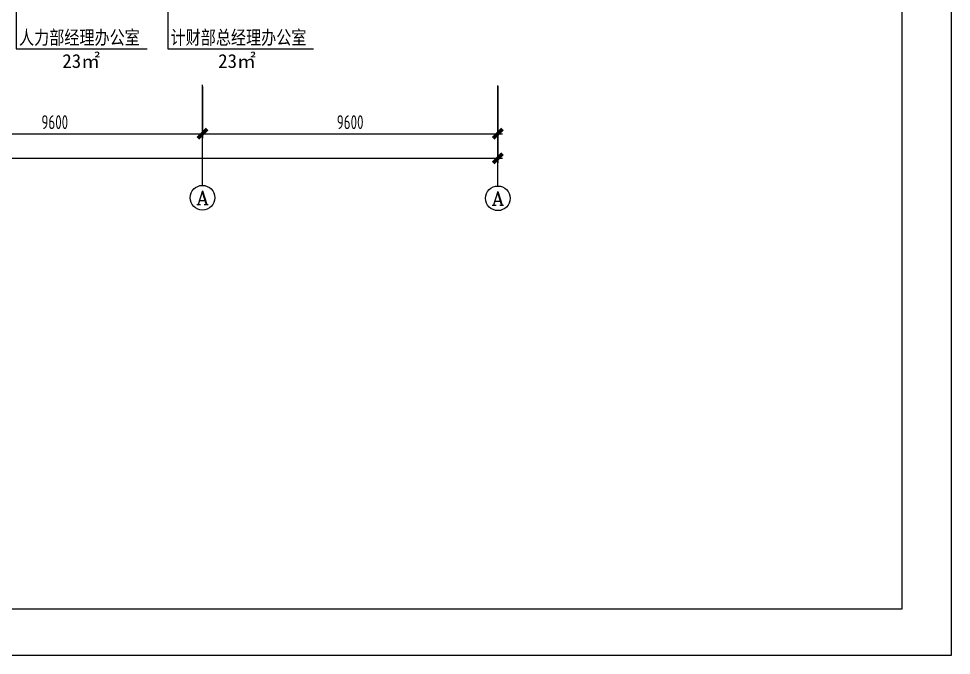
# Model space of a CAD drawing. Header units: inches. Extents: x 10 to 166961, y -47 to 131592.
# Drawn here: x 136649 to 166961, y -47 to 20647 of the extents above; entities that cross this region are included whole.
import ezdxf
from ezdxf.enums import TextEntityAlignment as Align

# ---------------------------------------------------------------- set-up
doc = ezdxf.new("R2010")
doc.units = ezdxf.units.IN
doc.header["$MEASUREMENT"] = 0
for name, color, linetype in [('6', 6, 'Continuous'), ('AXIS_TEXT', 7, 'Continuous'), ('PUB_DIM', 3, 'Continuous'), ('TK', 3, 'Continuous'), ('z', 2, 'Continuous'), ('尺寸3', 31, 'Continuous')]:
    doc.layers.add(name, color=color, linetype=linetype)
doc.styles.add('COMPLEX', font='COMPLEX')
doc.styles.add('F', font='')
doc.styles.add('GBSTYLE', font='gbxwxt.shx', dxfattribs={"width": 0.8, "bigfont": 'gbhzfs.shx'})
doc.styles.get('F').set_extended_font_data('SimHei')

# ---------------------------------------------------------------- blocks, each defined once
blk = doc.blocks.new('_ArchTick')
at = {"color": 0, "linetype": 'ByBlock', "const_width": 0.4}
blk.add_lwpolyline([(-0.5, -0.5), (0.5, 0.5)], dxfattribs=at)
blk = doc.blocks.new('A$C03CA08DD')
at = {"layer": '6', "color": 6}
for p, q in [((83429, 59465), (83429, 0)), ((83429, 0), (0, 0))]:
    blk.add_line(p, q, dxfattribs=at)
at = {"layer": 'TK', "color": 4, "linetype": 'ByBlock', "lineweight": -2}
for p, q in [((81817, 57965), (81817, 1500)), ((81817, 1500), (4061, 1500))]:
    blk.add_line(p, q, dxfattribs=at)

msp = doc.modelspace()

# ---------------------------------------------------------------- linework, layer by layer
for centre in [(142623, 14828), (152223, 14808)]:
    msp.add_circle(centre, 400)
at = {"layer": 'PUB_DIM', "color": 252}
for p, q in [((142623, 15228), (142623, 18493)), ((152223, 15208), (152223, 18474))]:
    msp.add_line(p, q, dxfattribs=at)
at = {"layer": 'PUB_DIM', "transparency": 16777216}
for p, q in [((142623, 18443), (142623, 16758)), ((142623, 18443), (142623, 16758)), ((152223, 18458), (152223, 15958)), ((152223, 18443), (152223, 16758)), ((132873, 16908), (142773, 16908)), ((142473, 16908), (152373, 16908)), ((94473, 16108), (152373, 16108))]:
    msp.add_line(p, q, dxfattribs=at)
at = {"layer": '尺寸3', "color": 252}
for points in [[(136570, 22429), (136570, 19664), (140824, 19664)], [(141494, 22429), (141494, 19664), (146233, 19664)]]:
    msp.add_lwpolyline(points, dxfattribs=at)

# ---------------------------------------------------------------- block references
msp.add_blockref('A$C03CA08DD', (83532, -47))
at = {"layer": 'PUB_DIM', "xscale": 300, "yscale": 300, "zscale": 300}
for p in [(142623, 16908), (152223, 16908), (152223, 16108)]:
    msp.add_blockref('_ArchTick', p, dxfattribs=at)
at = {"layer": 'PUB_DIM', "xscale": 300, "yscale": 300, "zscale": 300, "rotation": 180}
msp.add_blockref('_ArchTick', (142623, 16908), dxfattribs=at)

# ---------------------------------------------------------------- texts
at = {"layer": 'AXIS_TEXT', "style": 'COMPLEX', "width": 1.041667}
for p, p2 in [((142423, 14604), (142823, 14604)), ((152023, 14584), (152423, 14584))]:
    msp.add_attdef('A', text='', height=448, dxfattribs=at).set_placement(p, p2, align=Align.FIT)
at = {"layer": 'PUB_DIM', "color": 7, "transparency": 16777216, "char_height": 450, "attachment_point": 5, "style": 'GBSTYLE'}
for insert in [(137823, 17283), (147423, 17283)]:
    msp.add_mtext('\\A1;9600', dxfattribs=dict(at, insert=insert))
at = {"layer": 'z', "color": 252, "style": 'F', "width": 0.8}
for s, p in [('人力部经理办公室', (136660, 19811)), ('计财部总经理办公室', (141584, 19811))]:
    msp.add_text(s, height=450, dxfattribs=at).set_placement(p)
at = {"layer": 'z', "color": 252, "style": 'F'}
for p in [(138068, 19045), (143134, 19045)]:
    msp.add_text('23㎡', height=450, dxfattribs=at).set_placement(p)

doc.saveas('drawing.dxf')
